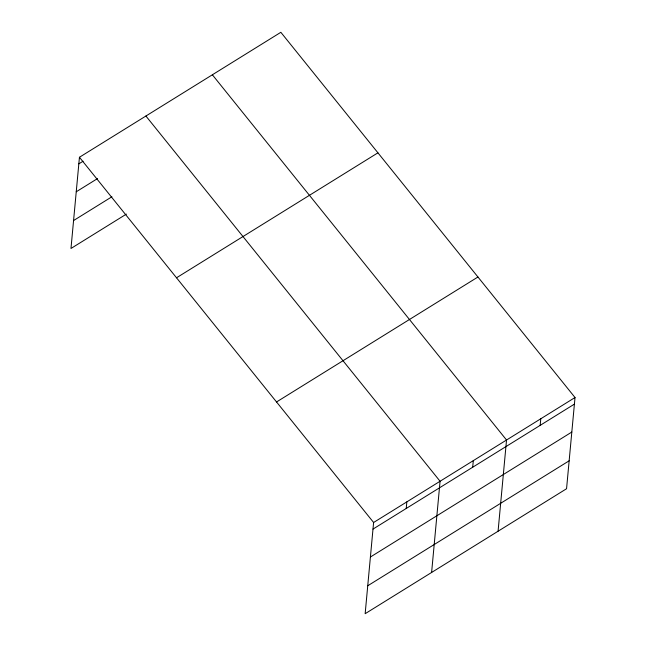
<?xml version="1.0" encoding="UTF-8"?>
<svg xmlns="http://www.w3.org/2000/svg" width="646" height="646" viewBox="0 0 646 646"><rect width="100%" height="100%" fill="white"/><g stroke="black" fill="none" stroke-linecap="round" stroke-linejoin="round"><path stroke-width="0.97" d="M79.442 157.261L373.606 522.493L365.151 613.7L566.558 488.739L575.021 397.524L280.849 32.3L79.442 157.261L70.979 248.476L126.374 214.109M406.229 508.467L406.843 501.869M431.609 572.461L440.071 481.254L145.907 116.022M472.694 467.228L473.308 460.63M498.074 531.222L506.537 440.015L212.373 74.791M540.169 425.367L540.775 418.769M78.836 163.858L83.092 161.217M76.244 191.781L97.546 178.562M73.571 220.552L111.919 196.764M176.519 277.788L377.926 152.827M276.536 401.965L477.943 277.005M373.606 522.493L575.021 397.524M373 529.09L574.407 404.121M370.408 557.013L571.815 432.045M367.736 585.777L569.142 460.816"/></g></svg>
